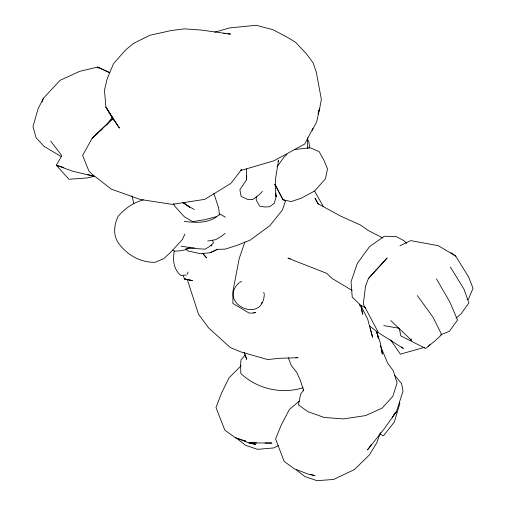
<?xml version="1.0" encoding="UTF-8"?>
<svg xmlns="http://www.w3.org/2000/svg" width="506" height="506" viewBox="0 0 506 506"><rect width="100%" height="100%" fill="white"/><g stroke="black" fill="none" stroke-linecap="round" stroke-linejoin="round"><path stroke-width="0.76" d="M246.605 168.928L246.454 179.972L239.895 189.744L241.109 196.391L247.915 199.541L252.665 199.56L258.749 195.177L262.424 191.439M246.618 179.592L246.688 175.645M256.302 196.208L256.213 199.984L259.584 206.182L264.847 206.986L269.571 206.726L274.277 203.254L276.118 196.853L275.985 194.962M307.306 148.252L307.737 137.708M359.538 305.769L359.627 304.232M411.011 340.456L411.138 338.881M264.252 295.169C261.918 324.82 217.156 302.816 239.155 282.803M174.355 250.9C172.495 259.363 173.577 270.04 181.085 275.517L186.316 274.986M308.97 148.094L309.501 145.804L308.786 141.788L307.503 139.061M318.04 114.052L319.71 108.271L321.354 99.442L316.376 72.434L313.144 62.927L306.585 53.99L295.555 42.264L287.427 37.324L272.987 29.702L256.144 25.3L229.737 27.893L214.86 32.169M312.727 128.79L304.707 144.008L274.018 160.769L240.186 170.686L241.609 169.415L231.558 182.622L230.148 183.88L204.728 199.364L172.204 204.348L140.13 199.453L111.301 189.111L91.548 173.811L88.879 170.965L82.63 155.437L92.244 138.106L113.021 118.429M318.464 111.934L319.71 108.271L316.648 121.997L312.227 130.257L312.778 128.777M244.91 241.881L239.193 258.56L232.969 291.102L232.874 303.448L249.154 313.106L253.734 313.043L255.834 312.468L253.607 312.455M187.321 274.246L188.08 272.057M42.112 101.927L43.427 98.234L60.125 80.296L79.682 71.352L97.62 67.083L109.815 72.687M380.449 432.605L376.862 442.63L369.45 454.818L354.497 469.511L333.707 479.435L317.028 480.7L304.852 476.563L296.181 469.72M368.406 278.528L387.077 258.022L368.406 278.528L365.509 286.352L363.308 304.1L378.45 332.695L403.314 348.457L401.625 346.825M184.924 234.031L182.369 239.502L171.37 251.539L163.666 258.743L154.893 262.323C140.054 262.595 126.525 254.663 118.183 242.633C112.838 234.784 114.154 224.607 118.088 216.454C124.621 208.548 133.363 202.634 143.268 199.864M277.946 161.547L278.585 160.181L275.745 177.448L275.144 185.209L276.118 196.853L275.454 193.083M43.427 98.234L38.095 108.777L32.979 126.652L36.078 137.651L43.807 146.177L61.384 156.702M371.467 444.312L367.476 449.979L384.762 428.101L396.47 411.58L403.054 390.879L401.581 383.605L394.629 375.269M303.657 389.873L300.608 394.168L298.432 404.87L307.92 411.682L324.188 417.463L343.498 418.911L365.598 415.597L382.163 408.121L392.877 396.261L397.058 382.852L393.219 370.632L387.704 363.213L380.215 345.358M276.997 166.898L284.176 156.86L286.953 154.501M392.371 417.267L396.47 411.58L393.516 415.23M106.652 124.944L112.496 116.93M428.361 346.249L429.929 344.592M241.153 365.705L229.066 377.811L221.495 393.143L215.986 407.532L224.841 430.157L235.258 437.671L249.003 442.895L255.479 444.382L251.014 442.895L255.479 444.382M113.028 118.385L92.244 138.106L98.67 132.325M261.191 303.227L262.19 302.284M99.834 131.275L102.756 128.644M299.267 401.125L289.312 409.563L281.406 424.724L275.574 438.942L284.157 461.421L294.429 468.86L308.318 474.16L315.004 475.754L310.716 474.318M455.995 318.147L461.111 313.828L468.929 302.847L463.907 289.008L450.378 267.029M225.081 233.386L221.799 236.062L215.79 239.629L207.738 241.039M189.933 247.118L186.524 249.509L180.13 250.831L174.513 251.178L172.451 250.116M278.648 445.375L273.917 447.918L257.503 449.328L245.562 445.318L236.663 438.335M399.955 245.771L410.689 240.628L438.24 245.657L455.735 256.118L468.739 277.206L473.021 288.256L468.385 299.274L466.962 299.697M185.753 248.971L188.143 251.027L200.958 253.765L210.192 252.709L217.738 249.205M210.192 252.709L217.428 249.382L225.353 249.091L237.466 245.189L250.135 240.135L269.831 225.689L282.437 210.015L285.662 200.433L283.037 199.737L274.935 184.197M239.661 282.329L241.653 281.475M440.625 334.814L449.322 331.354L457.525 320.013L449.885 302.082L436.488 278.958M424.578 347.318L400.372 354.162L390.607 339.899M216.581 216.612L204.879 219.674L192.735 221.628L184.386 216.815L174.545 205.955L173.703 203.76M87.323 174.368L94.135 176.366L86.994 177.96L69.031 179.25L56.286 165.272L61.846 155.703L50.695 141.079M303.138 387.71C281.753 394.522 257.143 388.969 240.843 373.51L240.578 364.636L240.976 359.892L245.347 354.681L246.631 359.374L244.094 352.454M294.612 149.51L310.336 147.79L319.134 151.617L323.973 160.326L327.521 168.814L325.459 178.808L314.549 191.072L300.95 198.308L291.133 201.565L283.025 199.826L274.847 184.374M186.119 248.75L194.253 247.864M256.643 442.946L249.003 442.895L271.937 443.047L265.055 443.003M223.722 33.523L225.252 33.643M227.542 33.832L230.591 34.079L201.369 30.075L184.45 28.855L171.445 30.505L149.871 35.262L133.426 43.446L125.45 50.119L113.521 63.667L107.133 78.936L104.47 90.207L105.893 107.07L112.338 117.74L119.429 128.081L111.813 116.266M184.304 221.381C196.48 222.95 210.578 223.57 219.813 213.949L225.442 217.219M295.947 357.483L298.059 357.736L279.913 358.273L267.642 359.551L240.508 351.79L230.243 347.502L208.624 327.913L198.573 314.277L187.239 279.457M190.003 280.128L192.217 280.609L184.399 278.933L183.355 275.896M210.483 245.555L211.957 245.783L210.471 245.454M181.104 246.156L196.246 248.617L205.006 249.192L208.946 246.89L213.431 243.101L212.653 240.394M383.763 325.63L399.538 328.312M290.261 258.623L287.952 258.161L326.787 273.373L331.949 278.37L352.138 290.431M187.789 279.654L184.399 278.933L192.217 280.609M94.135 176.366L72.25 171.06L56.286 165.272L63.857 167.492M235.258 437.671L245.745 441.15M243.569 440.422L245.802 441.169M109.536 72.624L97.62 67.083L98.834 68.063M382.934 238.016L368.387 230.559L360.342 224.98L340.677 216.106L318.211 203.874L315.048 198.219L318.261 204.26M379.955 434.034L383.434 435.868L394.319 422.023L399.854 403.478L399.304 402.118M365.832 307.939L360.614 305.181L352.239 297.079L351.05 281.734L357.394 263.259L369.538 246.631L384.263 236.264L396.078 236.504L403.902 240.635L406.697 243.342M191.135 207.738L194.317 209.484M187.998 205.657L189.87 206.954M182.742 202.438L190.25 207.637L182.672 202.406M183.476 202.558L185.689 204.165M450.903 252.608L455.735 256.118M369.336 325.725L376.66 331.594L380.183 342.499L382.397 354.149L381.246 349.64M390.828 320.621L411.486 340.26M202.621 253.411L206.612 257.896L202.634 253.171M417.342 295.612L433.06 317.262L441.694 334.643L435.23 340.696L425.628 348.463L400.79 335.864L399.436 328.957M110.966 114.951L105.893 107.07L113.907 120.251M314.587 191.059L323.277 206.404M213.855 193.501L218.655 207.865L219.427 215.12M288.3 357.704L291.374 365.674L296.75 372.397L300.349 380.392L303.752 390.917M263.752 292.367L264.309 294.479M378.437 338.476L376.66 331.594L378.38 338.362M370.196 328.052L372.593 337.338L367.698 319.172L360.696 305.339L362.675 314.378L360.898 305.213M131.99 195.803L133.786 203.387"/></g></svg>
